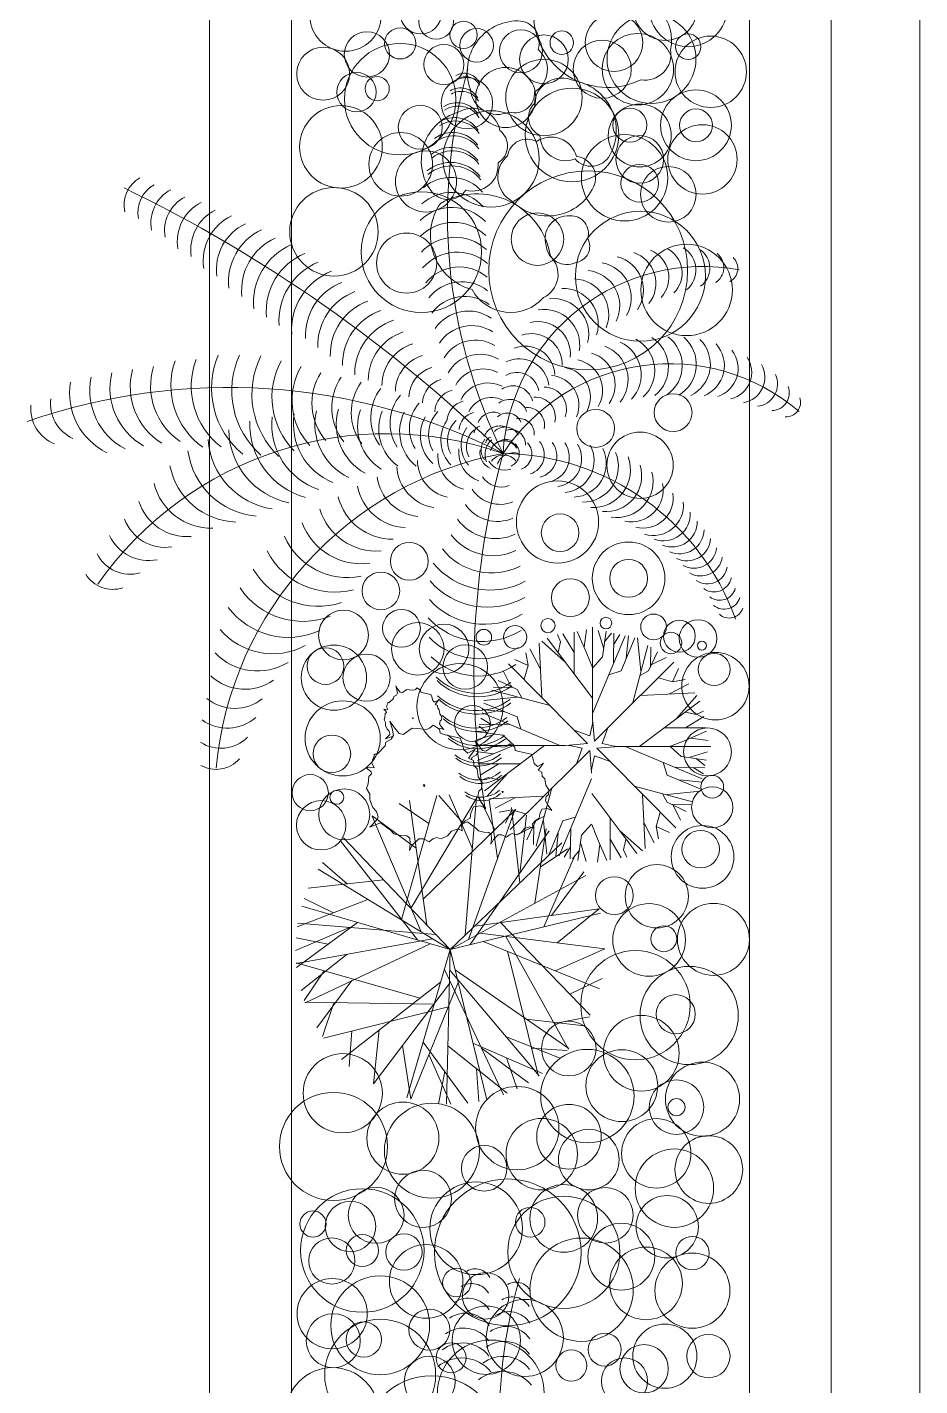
# Model space of a CAD drawing. Header units: millimetres. Extents: x 19901 to 42199, y 14822 to 21214.
# Drawn here: x 27363.5 to 27413.7, y 17137.5 to 17214 of the extents above; entities that cross this region are included whole.
import ezdxf

# ---------------------------------------------------------------- set-up
doc = ezdxf.new("R2010")
doc.units = ezdxf.units.MM
for name, color, linetype, lineweight in [('A-FURN', 9, 'Continuous', 13), ('VEGETAZIONE', 94, 'Continuous', 5), ('vetro', 140, 'Continuous', 15)]:
    doc.layers.add(name, color=color, linetype=linetype, lineweight=lineweight)

msp = doc.modelspace()

# ---------------------------------------------------------------- linework, layer by layer
at = {"layer": 'A-FURN'}
for p, q in [((27373.731, 16967.564), (27373.731, 17305.331)), ((27408.731, 16967.564), (27408.731, 17305.331)), ((27378.334, 16972.17), (27378.334, 17300.728)), ((27404.128, 16972.17), (27404.128, 17300.728))]:
    msp.add_line(p, q, dxfattribs=at)
at = {"layer": 'VEGETAZIONE'}
for p, q in [((27395.297, 17175.039), (27395.297, 17180.18)), ((27393.723, 17178.256), (27392.436, 17179.405)), ((27395.288, 17176.181), (27392.746, 17179.562)), ((27393.495, 17179.358), (27393.316, 17179.772)), ((27393.365, 17178.763), (27393.495, 17179.358)), ((27394.261, 17178.752), (27393.626, 17179.801)), ((27394.261, 17177.539), (27394.261, 17179.912)), ((27394.962, 17178.734), (27394.44, 17179.947)), ((27394.832, 17179.055), (27394.962, 17180.04)), ((27395.306, 17175.357), (27397.125, 17179.691)), ((27395.913, 17179.023), (27395.61, 17180.001)), ((27395.866, 17178.518), (27396.07, 17179.952)), ((27395.977, 17179.365), (27396.373, 17179.854)), ((27396.473, 17178.176), (27396.502, 17179.854)), ((27396.484, 17179.186), (27396.84, 17179.773)), ((27396.916, 17177.719), (27397.685, 17179.593)), ((27397.19, 17178.436), (27397.318, 17179.691)), ((27398.017, 17177.719), (27397.825, 17179.593)), ((27391.67, 17178.029), (27391.54, 17178.734)), ((27392.338, 17177.854), (27391.768, 17178.956)), ((27392.436, 17176.245), (27392.29, 17179.277)), ((27395.288, 17177.918), (27394.962, 17178.734)), ((27397.557, 17175.943), (27398.414, 17179.153)), ((27398.449, 17177.719), (27398.956, 17178.795)), ((27398.56, 17177.948), (27398.577, 17179.056)), ((27394.261, 17174.379), (27390.562, 17178.111)), ((27390.921, 17178.367), (27390.921, 17178.367)), ((27391.67, 17178.029), (27390.921, 17178.367)), ((27391.442, 17177.248), (27391.67, 17178.029)), ((27395.306, 17177.899), (27395.866, 17178.518)), ((27396.152, 17174.509), (27399.883, 17178.208)), ((27398.641, 17178.078), (27399.452, 17178.485)), ((27399.801, 17177.1), (27400.14, 17177.85)), ((27400.14, 17177.85), (27400.14, 17177.85)), ((27391.051, 17176.676), (27389.976, 17177.184)), ((27390.693, 17176.869), (27390.285, 17177.679)), ((27396.216, 17177.508), (27396.916, 17177.719)), ((27397.971, 17177.459), (27398.449, 17177.719)), ((27399.02, 17177.328), (27399.801, 17177.1)), ((27399.801, 17177.1), (27400.507, 17177.231)), ((27392.827, 17175.784), (27389.617, 17176.641)), ((27390.823, 17176.787), (27389.715, 17176.805)), ((27391.312, 17176.198), (27391.051, 17176.676)), ((27398.017, 17176.334), (27401.049, 17176.481)), ((27399.627, 17176.432), (27400.728, 17177.002)), ((27400.029, 17175.047), (27401.177, 17176.334)), ((27390.334, 17175.417), (27389.079, 17175.545)), ((27391.051, 17176.245), (27389.177, 17176.053)), ((27391.051, 17175.143), (27389.177, 17175.913)), ((27397.953, 17173.483), (27401.335, 17176.025)), ((27389.585, 17174.712), (27388.998, 17175.067)), ((27393.414, 17173.534), (27389.079, 17175.353)), ((27391.263, 17174.443), (27391.051, 17175.143)), ((27395.141, 17174.059), (27395.287, 17174.743)), ((27395.298, 17175.003), (27395.4, 17173.76)), ((27400.524, 17174.509), (27401.574, 17175.145)), ((27400.536, 17175.405), (27401.131, 17175.275)), ((27401.131, 17175.275), (27401.545, 17175.454)), ((27389.748, 17174.14), (27388.77, 17173.837)), ((27390.253, 17174.094), (27388.819, 17174.298)), ((27390.595, 17174.7), (27388.916, 17174.729)), ((27389.405, 17174.204), (27388.916, 17174.601)), ((27390.872, 17173.534), (27390.253, 17174.094)), ((27395.011, 17173.627), (27394.261, 17174.379)), ((27394.261, 17174.379), (27395.141, 17174.059)), ((27395.4, 17173.76), (27396.152, 17174.509)), ((27396.152, 17174.509), (27395.831, 17173.629)), ((27399.312, 17174.509), (27401.685, 17174.509)), ((27400.507, 17173.809), (27401.72, 17174.33)), ((27393.732, 17173.524), (27388.591, 17173.524)), ((27392.59, 17173.515), (27389.208, 17170.973)), ((27390.852, 17173.515), (27390.036, 17173.189)), ((27393.768, 17173.526), (27395.011, 17173.627)), ((27394.712, 17173.369), (27394.027, 17173.515)), ((27394.391, 17172.489), (27394.712, 17173.369)), ((27395.143, 17173.238), (27394.391, 17172.489)), ((27395.245, 17171.995), (27395.143, 17173.238)), ((27396.776, 17173.472), (27395.532, 17173.371)), ((27395.532, 17173.371), (27396.282, 17172.619)), ((27395.831, 17173.629), (27396.516, 17173.483)), ((27396.608, 17173.474), (27401.952, 17173.474)), ((27397.129, 17173.464), (27401.464, 17171.645)), ((27399.671, 17173.464), (27400.29, 17172.904)), ((27399.691, 17173.483), (27400.507, 17173.809)), ((27400.828, 17173.939), (27401.813, 17173.809)), ((27389.716, 17173.059), (27388.73, 17173.189)), ((27390.036, 17173.189), (27388.824, 17172.668)), ((27391.231, 17172.489), (27388.858, 17172.489)), ((27390.019, 17172.489), (27388.969, 17171.853)), ((27394.391, 17172.489), (27390.66, 17168.79)), ((27395.402, 17172.939), (27395.256, 17172.254)), ((27396.282, 17172.619), (27395.402, 17172.939)), ((27396.282, 17172.619), (27399.981, 17168.887)), ((27399.28, 17172.555), (27399.492, 17171.855)), ((27400.29, 17172.904), (27401.724, 17172.7)), ((27400.796, 17172.858), (27401.773, 17173.161)), ((27401.138, 17172.794), (27401.627, 17172.397)), ((27389.412, 17171.723), (27388.998, 17171.544)), ((27390.514, 17171.951), (27389.366, 17170.664)), ((27390.007, 17171.592), (27389.412, 17171.723)), ((27399.492, 17171.855), (27401.366, 17171.085)), ((27399.948, 17172.298), (27401.627, 17172.269)), ((27400.958, 17172.286), (27401.545, 17171.931)), ((27392.986, 17171.055), (27392.129, 17167.845)), ((27395.237, 17171.641), (27393.418, 17167.307)), ((27397.716, 17171.214), (27400.926, 17170.357)), ((27399.492, 17170.753), (27401.366, 17170.945)), ((27400.209, 17171.581), (27401.464, 17171.453)), ((27386.081, 17169.128), (27384.412, 17170.252)), ((27384.54, 17163.729), (27386.531, 17170.705)), ((27385.957, 17163.416), (27384.986, 17170.43)), ((27385.073, 17164.38), (27388.801, 17170.603)), ((27387.958, 17169.196), (27386.637, 17170.714)), ((27388.527, 17167.698), (27387.217, 17170.737)), ((27388.123, 17162.838), (27388.77, 17170.609)), ((27389.789, 17168.776), (27388.906, 17170.584)), ((27389.951, 17167.182), (27389.472, 17170.456)), ((27392.526, 17170.664), (27389.494, 17170.517)), ((27390.916, 17170.566), (27389.815, 17169.996)), ((27395.255, 17170.817), (27397.797, 17167.436)), ((27398.107, 17170.753), (27398.253, 17167.721)), ((27399.231, 17170.8), (27399.492, 17170.322)), ((27399.492, 17170.322), (27400.567, 17169.814)), ((27399.72, 17170.211), (27400.828, 17170.193)), ((27385.644, 17163.027), (27382.891, 17169.551)), ((27385.358, 17167.748), (27382.894, 17169.553)), ((27385.756, 17164.871), (27390.968, 17169.917)), ((27388.302, 17162.592), (27390.939, 17169.93)), ((27390.742, 17169.898), (27390.036, 17169.767)), ((27390.742, 17169.898), (27390.403, 17169.148)), ((27391.206, 17165.781), (27390.733, 17170.023)), ((27391.523, 17169.67), (27390.742, 17169.898)), ((27391.193, 17166.314), (27391.578, 17169.601)), ((27392.572, 17169.539), (27392.094, 17169.279)), ((27394.327, 17169.49), (27393.627, 17169.279)), ((27396.282, 17169.459), (27396.282, 17167.086)), ((27399.101, 17169.75), (27398.873, 17168.969)), ((27399.85, 17170.129), (27400.258, 17169.319)), ((27388.413, 17162.308), (27392.858, 17168.714)), ((27390.403, 17169.148), (27390.403, 17169.148)), ((27391.902, 17168.92), (27391.091, 17168.513)), ((27392.094, 17169.279), (27391.587, 17168.203)), ((27391.983, 17169.05), (27391.966, 17167.942)), ((27392.043, 17164.637), (27392.683, 17168.856)), ((27392.526, 17169.279), (27392.718, 17167.405)), ((27393.627, 17169.279), (27392.858, 17167.405)), ((27394.071, 17168.822), (27394.041, 17167.144)), ((27395.237, 17169.099), (27394.677, 17168.48)), ((27395.255, 17169.08), (27395.581, 17168.264)), ((27396.82, 17168.742), (27398.107, 17167.593)), ((27398.205, 17169.144), (27398.775, 17168.042)), ((27398.873, 17168.969), (27399.003, 17168.264)), ((27398.873, 17168.969), (27399.622, 17168.631)), ((27399.622, 17168.631), (27399.622, 17168.631)), ((27385.442, 17162.57), (27381.094, 17168.159)), ((27387.278, 17162.032), (27381.267, 17168.329)), ((27387.278, 17162.032), (27393.576, 17168.043)), ((27393.353, 17168.562), (27393.225, 17167.307)), ((27394.677, 17168.48), (27394.473, 17167.046)), ((27394.63, 17167.975), (27394.933, 17166.997)), ((27395.581, 17168.264), (27396.103, 17167.051)), ((27395.711, 17167.943), (27395.581, 17166.958)), ((27396.282, 17168.246), (27396.917, 17167.197)), ((27397.178, 17168.234), (27397.048, 17167.64)), ((27392.353, 17166.679), (27393.878, 17167.709)), ((27392.554, 17163.315), (27394.265, 17167.225)), ((27394.059, 17167.812), (27393.703, 17167.225)), ((27394.566, 17167.633), (27394.17, 17167.144)), ((27397.048, 17167.64), (27397.227, 17167.226)), ((27387.278, 17162.032), (27379.842, 17166.559)), ((27381.476, 17165.731), (27380.086, 17166.938)), ((27392.994, 17163.952), (27394.799, 17166.416)), ((27383.529, 17165.96), (27379.287, 17165.486)), ((27387.278, 17162.032), (27394.917, 17166.208)), ((27382.64, 17164.856), (27378.665, 17163.301)), ((27380.716, 17164.103), (27379.062, 17164.909)), ((27387.278, 17162.032), (27378.924, 17164.48)), ((27387.278, 17162.032), (27395.737, 17164.088)), ((27388.662, 17163.353), (27395.677, 17164.323)), ((27393.296, 17162.407), (27395.678, 17164.32)), ((27381.612, 17163.281), (27378.573, 17161.97)), ((27382.067, 17163.559), (27378.63, 17161.028)), ((27386.472, 17162.876), (27378.701, 17163.523)), ((27390.117, 17163.554), (27395.163, 17158.342)), ((27380.404, 17162.334), (27378.597, 17162.684)), ((27386.281, 17162.639), (27378.607, 17161.253)), ((27388.957, 17162.95), (27395.984, 17162.071)), ((27390.414, 17162.767), (27393.94, 17156.427)), ((27381.481, 17161.772), (27378.885, 17159.719)), ((27386.158, 17162.36), (27379.104, 17159.035)), ((27387.278, 17162.032), (27384.83, 17153.677)), ((27387.278, 17162.032), (27387.075, 17153.328)), ((27387.278, 17162.032), (27389.335, 17153.573)), ((27389.137, 17162.484), (27395.697, 17159.817)), ((27390.498, 17161.931), (27392.262, 17154.894)), ((27393.189, 17160.837), (27395.984, 17162.068)), ((27385.581, 17159.294), (27378.605, 17161.284)), ((27380.182, 17160.834), (27379.058, 17159.166)), ((27381.746, 17160.28), (27379.77, 17157.626)), ((27386.95, 17160.911), (27390.275, 17153.858)), ((27387.251, 17160.864), (27392.288, 17154.912)), ((27387.554, 17160.897), (27393.96, 17156.452)), ((27394.022, 17159.521), (27395.83, 17160.404)), ((27386.74, 17160.196), (27381.15, 17155.848)), ((27387.233, 17160.119), (27382.96, 17154.473)), ((27387.73, 17160.173), (27385.063, 17153.612)), ((27386.347, 17158.948), (27379.094, 17159.065)), ((27380.734, 17159.038), (27380.08, 17157.136)), ((27387.177, 17158.812), (27380.14, 17157.048)), ((27391.561, 17158.117), (27394.848, 17157.732)), ((27393.143, 17157.861), (27395.117, 17158.246)), ((27381.731, 17157.447), (27381.592, 17155.44)), ((27383.288, 17157.51), (27382.957, 17154.474)), ((27378.344, 17157.086), (27378.335, 17157.086)), ((27384.594, 17156.632), (27385.06, 17153.613)), ((27385.751, 17156.821), (27388.282, 17153.384)), ((27387.152, 17156.603), (27390.486, 17153.938)), ((27388.561, 17156.755), (27392.471, 17155.044)), ((27389.029, 17156.5), (27391.684, 17154.523)), ((27390.401, 17157.142), (27393.477, 17155.919)), ((27391.863, 17156.485), (27393.87, 17156.346)), ((27386.083, 17156.121), (27387.314, 17153.326)), ((27390.453, 17155.927), (27391.053, 17154.187)), ((27386.976, 17155.158), (27386.625, 17153.351)), ((27388.765, 17155.314), (27388.894, 17153.477))]:
    msp.add_line(p, q, dxfattribs=at)
for points in [[(27391.992, 17214.306, -0.520567), (27396.974, 17215.687, -0.520567), (27399.687, 17212.694, -0.520567), (27398.021, 17211.011, -0.520567)], [(27388.409, 17210.508, 0.520567), (27390.612, 17209.193, 0.520567), (27392.029, 17210.332, 0.520567), (27392.226, 17212.715, 0.520567), (27391.091, 17214.324, 0.520567)], [(27394.239, 17210.958, 0.520567), (27392.019, 17209.671, 0.520567), (27392.327, 17207.88, 0.520567), (27394.313, 17206.55, 0.520567), (27396.271, 17206.76, 0.520567)], [(27387.725, 17209.176, -0.520567), (27390.079, 17208.153, -0.520567), (27389.979, 17206.338, -0.520567), (27388.159, 17204.788, -0.520567), (27386.19, 17204.771, -0.520567)], [(27390.76, 17204.177, -0.520567), (27390.511, 17206.731, -0.520567), (27392.146, 17207.526, -0.520567), (27394.385, 17206.688, -0.520567), (27395.356, 17204.975, -0.520567)], [(27386.73, 17204.05, 0.520567), (27388.514, 17199.198, 0.520567), (27392.527, 17198.739, 0.520567), (27392.923, 17201.075, 0.520567)], [(27392.678, 17201.685, -0.520567), (27394.022, 17203.351, -0.520567), (27395.025, 17202.075, -0.520567), (27394.351, 17200.715, -0.520567)]]:
    msp.add_lwpolyline(points, format="xyb", close=True, dxfattribs=at)
for points in [[(27384.013, 17173.963), (27383.947, 17174.011), (27383.645, 17173.889), (27383.865, 17174.115), (27383.881, 17174.179), (27383.834, 17174.323), (27383.729, 17174.435), (27383.641, 17174.65), (27383.641, 17174.818), (27383.555, 17174.97), (27383.596, 17175.107), (27383.614, 17175.315), (27383.69, 17175.387), (27383.679, 17175.443), (27383.534, 17175.563), (27383.772, 17175.556), (27383.698, 17175.692), (27383.718, 17175.772), (27383.772, 17175.893), (27383.767, 17175.941), (27383.849, 17175.941), (27384.08, 17176.175), (27384.097, 17176.279), (27384.249, 17176.36), (27384.315, 17176.465), (27384.274, 17176.665), (27384.209, 17176.872), (27384.312, 17176.721), (27384.469, 17176.522), (27384.587, 17176.498), (27384.835, 17176.668), (27384.99, 17176.661), (27385.24, 17176.639), (27385.33, 17176.671), (27385.426, 17176.76), (27385.603, 17176.641), (27385.625, 17176.529), (27385.762, 17176.482), (27386.185, 17176.389), (27386.242, 17176.253), (27386.294, 17176.061), (27386.403, 17175.965), (27386.612, 17176.079), (27386.427, 17175.83), (27386.56, 17175.766), (27386.575, 17175.622), (27386.667, 17175.527), (27386.695, 17175.303), (27386.804, 17175.143), (27386.794, 17174.967), (27386.712, 17174.902), (27386.683, 17174.75), (27386.776, 17174.59), (27386.915, 17174.415), (27386.759, 17174.486), (27386.61, 17174.467)], [(27388.48, 17172.711), (27388.502, 17172.849), (27388.745, 17172.979), (27388.852, 17173.146), (27388.785, 17173.466), (27388.682, 17173.798), (27388.847, 17173.556), (27389.099, 17173.237), (27389.287, 17173.2), (27389.683, 17173.472), (27389.931, 17173.46), (27390.332, 17173.425), (27390.476, 17173.477), (27390.63, 17173.619), (27390.913, 17173.428), (27390.948, 17173.249), (27391.167, 17173.174), (27391.843, 17173.024), (27391.935, 17172.807), (27392.018, 17172.5), (27392.192, 17172.347), (27392.527, 17172.529), (27392.231, 17172.13), (27392.444, 17172.029), (27392.467, 17171.798), (27392.614, 17171.645), (27392.659, 17171.287), (27392.834, 17171.031), (27392.818, 17170.749), (27392.687, 17170.646), (27392.641, 17170.402), (27392.789, 17170.147), (27393.011, 17169.866), (27392.762, 17169.98), (27392.449, 17169.94), (27392.327, 17169.657), (27392.297, 17169.426), (27392.081, 17169.297), (27391.915, 17169.103), (27391.948, 17168.86), (27391.745, 17168.948), (27391.456, 17168.844), (27391.283, 17168.625), (27390.988, 17168.495), (27390.779, 17168.558), (27390.618, 17168.493), (27390.454, 17168.363), (27390.195, 17168.49), (27389.984, 17168.489), (27389.71, 17168.231), (27389.568, 17167.973), (27389.6, 17168.268), (27389.584, 17168.524), (27389.45, 17168.626), (27389.166, 17168.65), (27388.867, 17168.725), (27388.71, 17168.89), (27388.263, 17169.221), (27387.976, 17169.105)]]:
    msp.add_lwpolyline(points, dxfattribs=at)
for points in [[(27388.687, 17173.31), (27388.317, 17172.811), (27388.583, 17172.685), (27388.612, 17172.397), (27388.796, 17172.206), (27388.852, 17171.757), (27389.071, 17171.438), (27389.05, 17171.086), (27388.887, 17170.957), (27388.829, 17170.652), (27389.015, 17170.333), (27389.292, 17169.982), (27388.98, 17170.124), (27388.589, 17170.074), (27388.437, 17169.72), (27388.399, 17169.432), (27388.129, 17169.27), (27387.921, 17169.028), (27387.963, 17168.724), (27387.709, 17168.835), (27387.348, 17168.704), (27387.132, 17168.431), (27386.763, 17168.268), (27386.502, 17168.346), (27386.3, 17168.265), (27386.096, 17168.104), (27385.772, 17168.262), (27385.508, 17168.26), (27385.165, 17167.937), (27384.988, 17167.616), (27385.028, 17167.985), (27385.008, 17168.305), (27384.841, 17168.432), (27384.485, 17168.462), (27384.112, 17168.555), (27383.916, 17168.762), (27383.357, 17169.175), (27382.753, 17168.931), (27383.193, 17169.382), (27383.224, 17169.511), (27383.13, 17169.798), (27382.92, 17170.021), (27382.745, 17170.453), (27382.745, 17170.789), (27382.572, 17171.092), (27382.655, 17171.365), (27382.691, 17171.782), (27382.842, 17171.927), (27382.819, 17172.039), (27382.531, 17172.277), (27383.006, 17172.265), (27382.858, 17172.536), (27382.897, 17172.696), (27383.006, 17172.937), (27382.996, 17173.033), (27383.161, 17173.034), (27383.622, 17173.502), (27383.656, 17173.71), (27383.96, 17173.873), (27384.093, 17174.082), (27384.009, 17174.482), (27383.88, 17174.897), (27384.086, 17174.594), (27384.401, 17174.196), (27384.637, 17174.149), (27385.132, 17174.489), (27385.442, 17174.475), (27385.943, 17174.43), (27386.123, 17174.495), (27386.315, 17174.673), (27386.669, 17174.435), (27386.713, 17174.211), (27386.987, 17174.116), (27387.832, 17173.929), (27387.947, 17173.658), (27388.051, 17173.274), (27388.268, 17173.083)], [(27385.197, 17175.077), (27385.185, 17175.029), (27385.147, 17175.076)], [(27385.856, 17171.306), (27385.832, 17171.209), (27385.757, 17171.305)], [(27390.262, 17170.925), (27390.243, 17170.848), (27390.183, 17170.925)]]:
    msp.add_lwpolyline(points, close=True, dxfattribs=at)
for centre, radius in [((27400.683, 17215.068), 2.197), ((27381.382, 17214.626), 2.009), ((27399.393, 17215.021), 1.793), ((27385.628, 17214.746), 1.159), ((27386.491, 17214.279), 0.982), ((27396.508, 17213.1), 1.625), ((27398.617, 17212.177), 2.504), ((27384.461, 17213.057), 0.879), ((27388.035, 17213.532), 0.769), ((27388.772, 17212.944), 0.943), ((27391.262, 17212.61), 1.211), ((27382.588, 17212.437), 1.273), ((27384.461, 17209.918), 3.139), ((27386.924, 17211.864), 1.13), ((27392.559, 17212.161), 1.372), ((27393.564, 17213.095), 0.66), ((27395.84, 17211.604), 1.638), ((27397.849, 17211.604), 2.009), ((27401.953, 17211.459), 2.01), ((27400.683, 17212.871), 0.715), ((27380.124, 17211.349), 1.491), ((27390.407, 17210.009), 1.691), ((27392.559, 17210.009), 2.152), ((27382.002, 17210.314), 1.106), ((27383.168, 17210.508), 0.68), ((27388.22, 17209.691), 1.445), ((27394.142, 17207.9), 2.636), ((27401.122, 17208.444), 1.992), ((27381.127, 17207.232), 2.327), ((27385.597, 17208.332), 1.239), ((27389.58, 17206.553), 2.711), ((27397.956, 17207.867), 1.77), ((27397.399, 17208.456), 0.96), ((27401.122, 17208.444), 0.924), ((27401.488, 17206.525), 1.953), ((27384.491, 17206.247), 1.792), ((27397.102, 17205.489), 2.433), ((27397.956, 17206.525), 1.342), ((27385.915, 17205.282), 1.72), ((27397.956, 17205.183), 1.061), ((27399.565, 17204.558), 1.569), ((27395.051, 17200.275), 5.603), ((27380.733, 17202.448), 2.491), ((27385.656, 17201.302), 3.394), ((27392.194, 17202.033), 1.477), ((27397.991, 17199.943), 3.661), ((27384.826, 17200.685), 1.692), ((27400.597, 17199.173), 2.574), ((27399.834, 17192.266), 1.066), ((27395.474, 17191.376), 1.066), ((27397.973, 17189.303), 1.867), ((27393.324, 17186.105), 2.313), ((27393.47, 17185.504), 1.058), ((27384.976, 17183.895), 1.066), ((27397.329, 17182.934), 2.045), ((27397.329, 17182.934), 1.066), ((27383.376, 17182.225), 1.058), ((27394.051, 17181.847), 1.066), ((27381.273, 17179.742), 1.403), ((27384.534, 17180.116), 1.066), ((27398.735, 17180.199), 0.725), ((27385.455, 17178.959), 1.479), ((27386.934, 17178.959), 1.398), ((27390.937, 17179.62), 0.652), ((27392.787, 17180.272), 0.399), ((27396.051, 17180.417), 0.326), ((27400.187, 17179.677), 0.895), ((27401.238, 17179.547), 1.059), ((27389.174, 17179.62), 0.44), ((27399.715, 17179.294), 0.609), ((27401.456, 17179.149), 0.254), ((27380.73, 17177.34), 1.837), ((27380.254, 17177.991), 1.03), ((27382.567, 17177.34), 1.327), ((27388.128, 17177.941), 1.257), ((27402.218, 17176.863), 1.898), ((27402.146, 17177.805), 0.905), ((27387.835, 17175.711), 2.43), ((27381.225, 17173.92), 2.116), ((27388.533, 17174.761), 1.008), ((27380.618, 17173.053), 1.058), ((27401.773, 17173.161), 1.348), ((27379.398, 17170.865), 1.018), ((27402.038, 17171.2), 0.639), ((27381.313, 17169.643), 1.436), ((27380.897, 17170.603), 0.39), ((27402.038, 17170.04), 1.16), ((27380.014, 17169.03), 1.392), ((27401.494, 17167.25), 1.766), ((27401.385, 17167.685), 1.057), ((27398.917, 17165.033), 1.78), ((27396.523, 17165.069), 1.066), ((27398.483, 17162.57), 2.045), ((27402.108, 17162.605), 2.028), ((27399.316, 17162.641), 0.73), ((27397.716, 17158.898), 3.077), ((27400.738, 17158.319), 2.767), ((27399.98, 17158.391), 1.1), ((27393.96, 17156.452), 1.54), ((27398.043, 17156.191), 2.132), ((27395.007, 17153.78), 2.63), ((27396.943, 17154.365), 2.022), ((27381.231, 17153.942), 2.231), ((27401.491, 17153.605), 2.088), ((27391.054, 17151.974), 2.348), ((27400.024, 17153.156), 1.534), ((27380.708, 17150.943), 3.044), ((27384.616, 17151.411), 2.03), ((27386.248, 17150.703), 2.674), ((27400.024, 17153.156), 0.484), ((27393.97, 17151.492), 1.82), ((27392.437, 17150.511), 2.012), ((27395.085, 17150.202), 1.706), ((27398.888, 17150.555), 1.954), ((27401.847, 17149.645), 1.906), ((27389.192, 17149.712), 1.284), ((27399.905, 17148.596), 2.207), ((27385.746, 17147.994), 1.605), ((27388.746, 17146.333), 2.609), ((27390.522, 17144.985), 4.128), ((27393.679, 17146.891), 1.906), ((27382.332, 17145.085), 3.478), ((27383.105, 17147.066), 1.573), ((27393.679, 17144.985), 3.157), ((27396.02, 17147.07), 1.563), ((27399.504, 17146.426), 1.754), ((27379.551, 17146.576), 0.735), ((27381.662, 17146.439), 1.42), ((27391.785, 17146.677), 0.834), ((27396.92, 17144.738), 1.881), ((27380.613, 17144.494), 1.302), ((27382.332, 17145.085), 0.903), ((27384.673, 17144.997), 1.023), ((27384.055, 17145.812), 1.30914869920264e-14), ((27394.683, 17142.878), 2.909), ((27400.922, 17144.941), 0.937), ((27385.926, 17143.345), 2.074), ((27398.308, 17143.233), 2.047), ((27400.922, 17142.825), 2.116), ((27380.632, 17141.525), 1.978), ((27383.336, 17140.871), 2.783), ((27387.654, 17143.279), 0.803), ((27389.276, 17142.529), 1.308), ((27389.315, 17140.032), 1.923), ((27391.482, 17140.161), 2.171), ((27380.692, 17140.007), 1.52), ((27383.336, 17138.089), 3.124), ((27386.108, 17140.63), 1.155), ((27382.409, 17140.076), 0.997), ((27395.981, 17139.505), 0.932), ((27399.368, 17139.134), 1.81), ((27401.822, 17139.138), 1.217), ((27387.327, 17139.044), 0.845), ((27389.566, 17137.033), 3.01), ((27398.202, 17138.427), 1.363), ((27386.127, 17137.708), 1.435), ((27394.102, 17138.607), 0.875), ((27397.097, 17137.735), 1.304), ((27380.643, 17135.85), 2.638), ((27386.241, 17134.141), 3.889)]:
    msp.add_circle(centre, radius, dxfattribs=at)
for centre, radius, start, end in [((27417.289, 17203.343), 30.162, 164.15666, 206.32186), ((27388.071, 17210.437), 0.938, 29.09367, 119.79065), ((27388.124, 17210.244), 0.938, 29.09367, 119.79065), ((27387.86, 17209.425), 1.125, 30.70906, 121.40603), ((27387.913, 17209.232), 1.125, 30.70906, 121.40603), ((27387.673, 17208.313), 1.406, 32.32444, 123.02142), ((27387.726, 17208.12), 1.406, 32.32444, 123.02142), ((27387.532, 17207.289), 1.594, 33.93983, 124.6368), ((27387.585, 17207.096), 1.594, 33.93983, 124.6368), ((27387.427, 17206.308), 1.735, 35.55521, 126.25219), ((27387.481, 17206.115), 1.735, 35.55521, 126.25219), ((27387.354, 17205.324), 1.875, 37.17059, 127.86757), ((27387.407, 17205.131), 1.875, 37.17059, 127.86757), ((27387.314, 17204.245), 2.11, 38.78598, 129.48296), ((27387.367, 17204.052), 2.11, 38.78598, 129.48296), ((27370.685, 17203.947), 1.776, 119.61515, 191.9704), ((27387.311, 17203.166), 2.344, 40.40136, 131.09834), ((27333.408, 17131.519), 81.535, 45.79693, 64.18022), ((27371.468, 17203.539), 1.776, 118.99446, 191.34971), ((27372.552, 17202.944), 2.131, 118.37377, 190.72902), ((27387.335, 17202.227), 2.438, 42.01675, 132.71373), ((27373.323, 17202.515), 2.131, 117.75308, 190.10833), ((27374.393, 17201.893), 2.486, 117.13239, 189.48764), ((27387.393, 17201.243), 2.578, 43.63213, 134.32911), ((27375.153, 17201.445), 2.486, 116.5117, 188.86695), ((27376.206, 17200.796), 2.841, 115.89101, 188.24626), ((27376.954, 17200.329), 2.841, 115.27032, 187.62557), ((27377.991, 17199.654), 3.196, 114.64963, 187.00488), ((27387.464, 17200.401), 2.578, 45.24752, 135.9445), ((27378.727, 17199.167), 3.196, 114.02894, 186.38419), ((27379.747, 17198.467), 3.551, 113.40825, 185.7635), ((27387.559, 17199.562), 2.578, 46.8629, 137.55988), ((27399.658, 17200.293), 1.462, 309.96189, 59.22271), ((27380.47, 17197.961), 3.551, 112.78756, 185.14281), ((27387.677, 17198.725), 2.578, 48.47829, 139.17527), ((27396.197, 17199.147), 1.963, 326.12856, 75.38937), ((27397.026, 17199.537), 1.838, 322.08689, 71.34771), ((27397.923, 17199.871), 1.67, 318.04523, 67.30604), ((27398.803, 17200.121), 1.545, 314.00356, 63.26437), ((27400.65, 17200.408), 1.253, 305.92023, 55.18104), ((27401.689, 17200.437), 1.002, 301.87856, 51.13937), ((27402.643, 17200.382), 0.835, 297.83689, 47.09771), ((27381.187, 17197.447), 3.551, 112.16687, 184.52212), ((27381.898, 17196.926), 3.551, 111.54618, 183.90143), ((27387.789, 17198.03), 2.438, 50.09367, 140.79065), ((27401.479, 17189.25), 11.247, 79.33398, 176.33343), ((27394.823, 17198.283), 2.005, 334.21189, 83.47271), ((27395.476, 17198.73), 2.005, 330.17023, 79.43104), ((27382.323, 17196.614), 3.196, 110.92549, 183.28074), ((27387.928, 17197.291), 2.344, 51.70906, 142.40603), ((27393.619, 17197.258), 2.005, 342.29523, 91.55604), ((27394.203, 17197.792), 2.005, 338.25356, 87.51437), ((27383.025, 17196.081), 3.196, 110.3048, 182.66006), ((27383.722, 17195.539), 3.196, 109.68411, 182.03937), ((27388.098, 17196.511), 2.297, 53.32444, 144.02142), ((27393.074, 17196.684), 2.005, 346.33689, 95.59771), ((27384.412, 17194.99), 3.196, 109.06342, 181.41868), ((27388.288, 17195.736), 2.25, 54.93983, 145.6368), ((27392.571, 17196.073), 2.005, 350.37856, 99.63937), ((27385.097, 17194.434), 3.196, 108.44273, 180.79799), ((27388.484, 17195.01), 2.156, 56.55521, 147.25219), ((27392.214, 17195.56), 1.838, 354.42023, 103.68104), ((27385.507, 17194.103), 2.841, 107.82204, 180.1773), ((27388.698, 17194.289), 2.063, 58.17059, 148.86757), ((27391.839, 17194.961), 1.754, 358.46189, 107.72271), ((27396.035, 17194.398), 2.005, 316.5698, 65.83061), ((27396.793, 17194.626), 2.005, 312.52813, 61.78895), ((27397.565, 17194.799), 2.005, 308.48647, 57.74728), ((27398.348, 17194.918), 2.005, 304.4448, 53.70561), ((27399.137, 17194.982), 2.005, 300.40313, 49.66395), ((27399.97, 17194.985), 1.963, 296.36147, 45.62228), ((27378.646, 17193.643), 4.807, 157.16765, 230.68286), ((27379.786, 17193.494), 4.807, 155.25098, 228.76619), ((27380.919, 17193.307), 4.807, 153.33432, 226.84952), ((27385.916, 17193.77), 2.486, 107.20135, 179.55661), ((27386.323, 17193.436), 2.131, 106.58066, 178.93592), ((27388.964, 17193.487), 2.063, 59.78598, 150.48296), ((27391.502, 17194.34), 1.67, 2.50356, 111.76437), ((27394.731, 17193.849), 1.838, 324.65313, 73.91395), ((27395.295, 17194.118), 2.005, 320.61147, 69.87228), ((27400.882, 17194.913), 1.838, 292.3198, 41.58061), ((27401.827, 17194.757), 1.67, 288.27813, 37.53895), ((27372.999, 17193.72), 3.739, 164.83432, 238.34952), ((27374.144, 17193.76), 3.739, 162.91765, 236.43286), ((27375.823, 17193.794), 4.273, 161.00098, 234.51619), ((27376.969, 17193.739), 4.273, 159.08432, 232.59952), ((27381.515, 17193.139), 4.273, 151.41765, 224.93286), ((27382.107, 17192.968), 3.739, 149.50098, 223.01619), ((27386.73, 17193.1), 1.776, 105.95997, 178.31523), ((27389.122, 17192.993), 1.735, 61.40136, 152.09834), ((27399.641, 17183.772), 11.247, 49.56689, 146.56633), ((27391.168, 17193.624), 1.67, 6.54523, 115.80604), ((27393.507, 17193.144), 1.67, 332.73647, 81.99728), ((27394.108, 17193.516), 1.754, 328.6948, 77.95561), ((27402.715, 17194.537), 1.545, 284.23647, 33.49728), ((27403.543, 17194.262), 1.462, 280.1948, 29.45561), ((27369.58, 17193.372), 3.739, 170.58432, 244.09952), ((27370.716, 17193.526), 3.739, 168.66765, 242.18286), ((27371.856, 17193.642), 3.739, 166.75098, 240.26619), ((27382.696, 17192.796), 3.205, 147.58432, 221.09952), ((27383.648, 17192.545), 3.044, 145.66765, 219.18286), ((27384.592, 17192.267), 2.884, 143.75098, 217.26619), ((27387.136, 17192.762), 1.421, 105.33928, 177.69454), ((27389.425, 17192.203), 1.735, 63.01675, 153.71373), ((27391.039, 17193.275), 1.253, 10.58689, 119.84771), ((27392.862, 17192.688), 1.67, 336.77813, 86.03895), ((27404.461, 17193.869), 1.253, 276.15313, 25.41395), ((27374.759, 17159.513), 34.171, 63.0343, 109.32156), ((27385.476, 17191.978), 2.671, 141.83432, 215.34952), ((27386.352, 17191.666), 2.457, 139.91765, 213.43286), ((27387.72, 17192.251), 1.314, 104.71859, 177.07385), ((27389.602, 17191.715), 1.406, 64.63213, 155.32911), ((27390.819, 17192.648), 1.128, 14.62856, 123.88937), ((27392.075, 17192.014), 1.128, 344.86147, 94.12228), ((27392.576, 17192.449), 1.253, 340.8198, 90.08061), ((27405.377, 17193.379), 1.002, 272.11147, 21.37228), ((27406.178, 17192.857), 0.835, 268.0698, 17.33061), ((27365.795, 17192.484), 2.136, 174.41765, 247.93286), ((27366.903, 17192.765), 2.136, 172.50098, 246.01619), ((27382.992, 17191.627), 3.333, 167.26472, 244.65964), ((27383.984, 17191.586), 3.12, 163.90108, 241.296), ((27384.9, 17191.487), 2.836, 160.53745, 237.93237), ((27385.806, 17191.352), 2.553, 157.17381, 234.56873), ((27387.119, 17191.367), 2.136, 138.00098, 211.51619), ((27388.298, 17191.734), 1.207, 104.0979, 176.45316), ((27390.635, 17192.01), 1.002, 18.67023, 127.93104), ((27391.598, 17191.552), 1.002, 348.90313, 98.16395), ((27380.249, 17191.596), 4.255, 177.35563, 254.75055), ((27381.126, 17191.625), 3.9, 173.99199, 251.38691), ((27381.995, 17191.622), 3.546, 170.62836, 248.02328), ((27386.914, 17191.19), 2.482, 153.81017, 231.20509), ((27387.727, 17190.971), 2.127, 150.44654, 227.84146), ((27387.929, 17191.033), 1.869, 136.08432, 209.59952), ((27388.739, 17190.71), 1.986, 147.0829, 224.47782), ((27388.73, 17190.681), 1.602, 134.16765, 207.68286), ((27388.847, 17191.236), 1.065, 103.47721, 175.83247), ((27389.718, 17191.351), 0.938, 66.24752, 156.9445), ((27390.495, 17191.404), 0.835, 22.71189, 131.97271), ((27391.176, 17191.095), 0.835, 352.9448, 102.20561), ((27383.709, 17171.201), 19.877, 70.77372, 144.97897), ((27379.059, 17191.358), 4.255, 180.71926, 258.11419), ((27389.593, 17190.417), 1.702, 143.71926, 221.11419), ((27389.475, 17190.333), 1.282, 132.25098, 205.76619), ((27389.046, 17191.091), 0.426, 102.85652, 175.21178), ((27390.067, 17190.578), 0.938, 67.8629, 158.55988), ((27389.639, 17190.536), 0.355, 102.23584, 174.59109), ((27390.371, 17190.624), 0.835, 26.75356, 136.01437), ((27390.681, 17190.48), 0.835, 356.98647, 106.24728), ((27376.729, 17190.674), 4.255, 187.44654, 264.84146), ((27377.884, 17191.05), 4.255, 184.0829, 261.47782), ((27389.458, 17190.029), 1.702, 173.48636, 250.88128), ((27389.901, 17190.007), 0.945, 170.12272, 247.51764), ((27389.967, 17190.177), 0.945, 140.35563, 217.75055), ((27390.308, 17189.921), 1.068, 130.33432, 203.84952), ((27390.437, 17189.816), 0.938, 69.47829, 160.17527), ((27390.301, 17189.838), 0.835, 30.79523, 140.05604), ((27390.337, 17189.746), 0.938, 39.71119, 130.40817), ((27390.417, 17189.955), 0.756, 292.69632, 46.04311), ((27390.963, 17189.933), 0.915, 289.83918, 43.18597), ((27391.448, 17189.9), 1.134, 286.98204, 40.32882), ((27392.056, 17189.831), 1.229, 284.12489, 37.47168), ((27392.568, 17189.758), 1.418, 281.26775, 34.61454), ((27393.111, 17189.659), 1.573, 278.41061, 31.75739), ((27393.583, 17189.564), 1.8, 275.55346, 28.90025), ((27394.166, 17189.411), 1.905, 272.69632, 26.04311), ((27393.891, 17170.428), 19.877, 100.54081, 174.74607), ((27387.563, 17189.584), 2.127, 180.21363, 257.60855), ((27388.571, 17189.86), 1.986, 176.84999, 254.24491), ((27435.754, 17177.653), 47.137, 164.85457, 189.41385), ((27390.339, 17190.058), 1.03, 211.10175, 289.84111), ((27390.288, 17189.049), 0.835, 34.83689, 144.09771), ((27390.829, 17189.065), 0.938, 71.09367, 161.79065), ((27390.048, 17175.818), 14.152, 19.8929, 89.1654), ((27394.742, 17189.234), 2.011, 269.83918, 23.18597), ((27395.312, 17189.033), 2.117, 266.98204, 20.32882), ((27396.055, 17188.7), 2.011, 264.12489, 17.47168), ((27375.327, 17190.004), 3.9, 190.81017, 268.20509), ((27385.707, 17188.961), 2.553, 186.9409, 264.33582), ((27386.749, 17189.371), 2.482, 183.57727, 260.97219), ((27390.15, 17189.309), 1.236, 212.29222, 291.03159), ((27396.664, 17188.401), 2.042, 261.26775, 14.61454), ((27373.815, 17189.081), 3.319, 194.17381, 271.56873), ((27384.853, 17188.629), 2.836, 190.30454, 267.69946), ((27390.092, 17188.987), 1.887, 213.4827, 292.22206), ((27397.478, 17187.912), 1.8, 258.41061, 11.75739), ((27372.452, 17188.119), 2.836, 197.53745, 274.93237), ((27384.009, 17188.26), 3.12, 193.66818, 271.0631), ((27389.941, 17188.33), 2.19, 214.67317, 293.41254), ((27398.153, 17187.459), 1.694, 255.55346, 8.90025), ((27398.723, 17187.041), 1.694, 252.69632, 6.04311), ((27371.25, 17187.158), 2.482, 200.90108, 278.296), ((27383.127, 17187.803), 3.333, 197.03181, 274.42673), ((27389.835, 17187.827), 2.654, 215.86365, 294.60301), ((27399.283, 17186.569), 1.524, 250.42359, 3.77038), ((27382.264, 17187.303), 3.546, 200.39545, 277.79037), ((27399.774, 17186.117), 1.418, 248.15087, 1.49765), ((27400.206, 17185.687), 1.371, 245.87814, 359.22493), ((27370.293, 17186.343), 2.411, 204.26472, 281.65964), ((27381.508, 17186.874), 3.9, 203.75908, 281.15401), ((27389.696, 17187.167), 2.957, 217.05413, 295.79349), ((27400.619, 17185.24), 1.323, 243.60541, 356.9522), ((27369.272, 17185.292), 2.127, 207.62836, 285.02328), ((27380.762, 17186.414), 4.255, 207.12272, 284.51764), ((27389.617, 17186.779), 3.538, 218.2446, 296.98397), ((27401.012, 17184.775), 1.276, 241.33268, 354.67947), ((27401.386, 17184.294), 1.229, 239.05996, 352.40674), ((27368.275, 17184.087), 1.773, 210.99199, 288.38691), ((27379.846, 17185.616), 4.255, 210.48636, 287.88128), ((27389.542, 17186.442), 4.17, 219.43508, 298.17444), ((27401.763, 17183.758), 1.134, 236.78723, 350.13402), ((27378.979, 17184.766), 4.255, 213.84999, 291.24491), ((27389.383, 17185.574), 4.265, 220.62556, 299.36492), ((27402.136, 17183.168), 0.998, 234.5145, 347.86129), ((27389.217, 17184.514), 4.17, 221.81603, 300.5554), ((27402.459, 17182.603), 0.907, 232.24178, 345.58856), ((27402.712, 17182.119), 0.923, 229.96905, 343.31584), ((27378.164, 17183.867), 4.255, 217.21363, 294.60855), ((27402.993, 17181.514), 0.817, 227.69632, 341.04311), ((27389.084, 17183.546), 4.17, 223.00651, 301.74587), ((27377.279, 17182.588), 3.9, 220.57727, 297.97219), ((27388.958, 17182.406), 4, 224.19698, 302.93635), ((27376.425, 17181.036), 3.319, 223.9409, 301.33582), ((27388.856, 17181.217), 3.784, 225.38746, 304.12682), ((27375.719, 17179.525), 2.836, 227.30454, 304.69946), ((27388.773, 17179.788), 3.33, 226.57794, 305.3173), ((27388.826, 17179.595), 3.33, 226.57794, 305.3173), ((27388.736, 17178.7), 3.219, 227.76841, 306.50778), ((27375.154, 17178.094), 2.482, 230.66818, 308.0631), ((27388.789, 17178.508), 3.219, 227.76841, 306.50778), ((27374.728, 17176.911), 2.411, 234.03181, 311.42673), ((27388.724, 17177.372), 2.868, 228.95889, 307.69825), ((27388.777, 17177.179), 2.868, 228.95889, 307.69825), ((27394.855, 17174.836), 0.442, 347.9659, 0), ((27395.739, 17175.039), 0.442, 180, 184.66495), ((27374.363, 17175.492), 2.127, 237.39545, 314.79037), ((27388.747, 17176.067), 2.54, 230.14937, 308.88873), ((27388.8, 17175.874), 2.54, 230.14937, 308.88873), ((27393.732, 17173.967), 0.442, 270, 274.66495), ((27393.935, 17173.082), 0.442, 77.9659, 90), ((27396.608, 17173.916), 0.442, 257.9659, 270), ((27396.811, 17173.031), 0.442, 90, 94.66495), ((27374.095, 17173.951), 1.773, 240.75908, 318.15401), ((27388.811, 17174.573), 2.022, 231.33984, 310.07921), ((27388.864, 17174.38), 2.022, 231.33984, 310.07921), ((27388.896, 17173.431), 1.853, 232.53032, 311.26968), ((27388.949, 17173.238), 1.853, 232.53032, 311.26968), ((27394.804, 17171.959), 0.442, 0, 4.66495), ((27395.688, 17172.162), 0.442, 167.9659, 180), ((27389.019, 17172.15), 1.545, 233.72079, 312.46016), ((27389.072, 17171.957), 1.545, 233.72079, 312.46016), ((27388.687, 17143.115), 0.938, 29.09367, 119.79065), ((27420.195, 17135.27), 30.162, 164.15666, 206.32186), ((27388.475, 17142.103), 1.125, 30.70906, 121.40603), ((27390.978, 17142.364), 0.938, 29.09367, 119.79065), ((27388.289, 17140.991), 1.406, 32.32444, 123.02142), ((27390.766, 17141.351), 1.125, 30.70906, 121.40603), ((27388.148, 17139.967), 1.594, 33.93983, 124.6368), ((27390.58, 17140.239), 1.406, 32.32444, 123.02142), ((27388.043, 17138.986), 1.735, 35.55521, 126.25219), ((27390.439, 17139.215), 1.594, 33.93983, 124.6368), ((27387.97, 17138.002), 1.875, 37.17059, 127.86757), ((27390.334, 17138.234), 1.735, 35.55521, 126.25219), ((27387.93, 17136.923), 2.11, 38.78598, 129.48296), ((27390.261, 17137.251), 1.875, 37.17059, 127.86757), ((27390.221, 17136.172), 2.11, 38.78598, 129.48296)]:
    msp.add_arc(centre, radius, start, end, dxfattribs=at)
at = {"layer": 'vetro'}
for p, q in [((27408.731, 17305.331), (27408.731, 16967.564)), ((27413.731, 17305.331), (27413.731, 16967.564))]:
    msp.add_line(p, q, dxfattribs=at)

doc.saveas('drawing.dxf')
